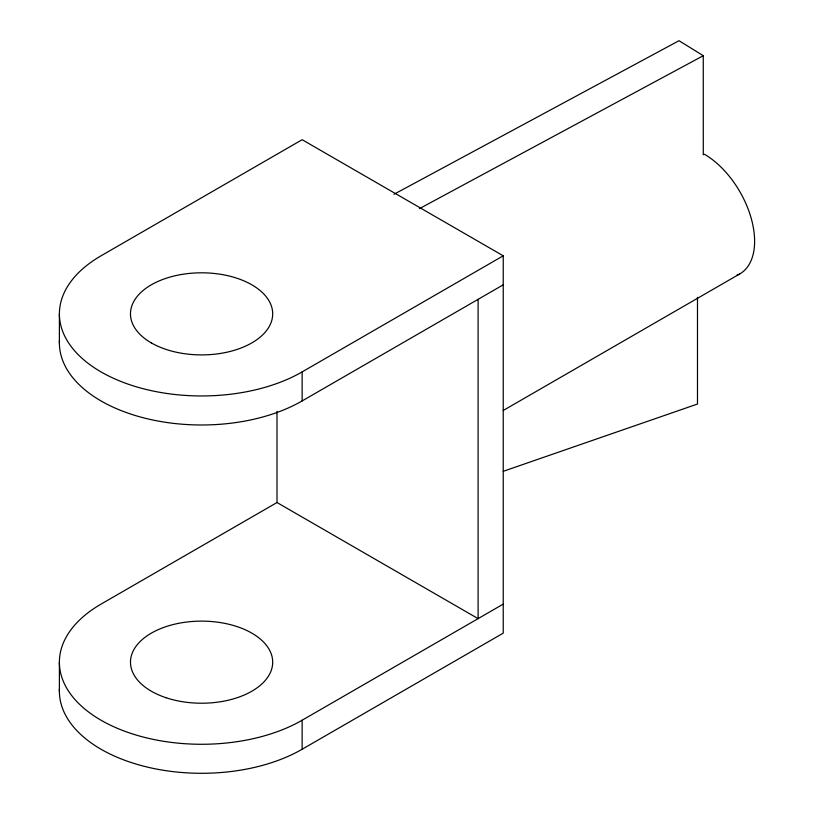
<?xml version="1.0" encoding="UTF-8"?>
<svg xmlns="http://www.w3.org/2000/svg" width="814" height="814" viewBox="0 0 814 814"><rect width="100%" height="100%" fill="white"/><g stroke="black" fill="none" stroke-linecap="round" stroke-linejoin="round"><path stroke-width="1.22" d="M503.235 255.81L302.136 139.703L101.038 255.81A142.196 82.102 0 0 0 101.038 371.906A142.196 82.102 0 0 0 302.136 371.906L503.235 255.81L503.235 633.15L302.136 749.256A142.196 82.102 0 0 1 145.279 766.585A142.196 82.102 0 0 1 59.442 688.837M59.442 340.517A142.196 82.102 0 0 0 145.279 418.274A142.196 82.102 0 0 0 302.136 400.936L503.235 284.829M478.103 299.349L478.103 618.64L277.004 502.533L101.038 604.12A142.196 82.102 0 0 0 101.038 720.227A142.196 82.102 0 0 0 302.136 720.227L503.235 604.12M503.194 410.5L739.885 273.84M393.966 194.292L679.018 40.7L703.265 55.708L703.286 154.813M419.342 208.689L703.265 55.708M503.174 471.337L697.486 404.029L697.486 297.375M302.136 371.906L302.136 400.936M302.136 720.227L302.136 749.256M277.004 411.304L277.004 502.533M59.391 313.858L59.391 342.887M59.391 662.179L59.391 691.198M704.334 154.212A71.103 41.046 60 0 1 751.576 219.678A71.103 41.046 60 0 1 736.66 275.397M166.036 697.72A71.103 41.046 0 0 0 272.69 662.179A71.103 41.046 0 0 0 166.036 626.627A71.103 41.046 0 0 0 166.036 697.72M151.312 342.887A71.103 41.046 0 0 0 270.268 324.481A71.103 41.046 0 0 0 183.181 274.206A71.103 41.046 0 0 0 151.312 342.887"/></g></svg>
